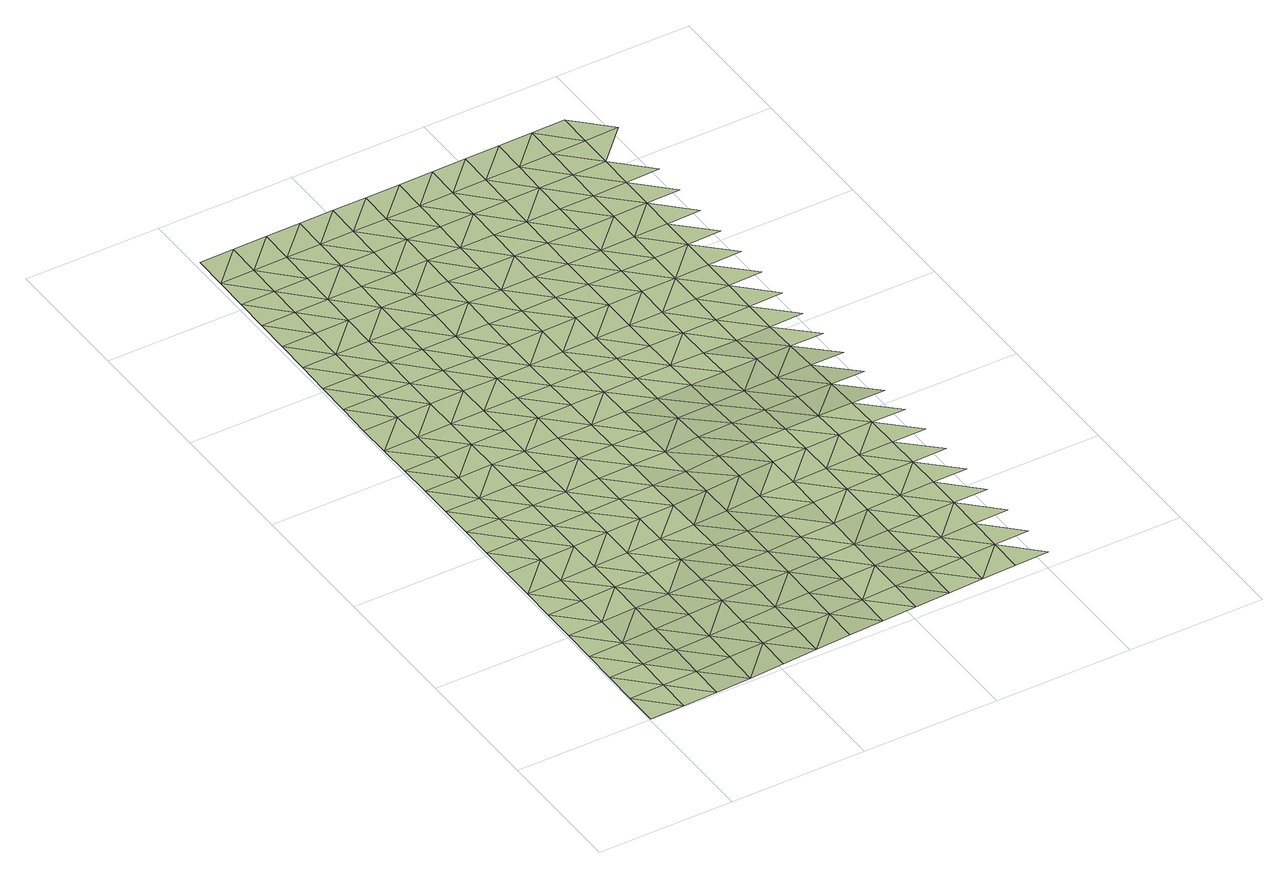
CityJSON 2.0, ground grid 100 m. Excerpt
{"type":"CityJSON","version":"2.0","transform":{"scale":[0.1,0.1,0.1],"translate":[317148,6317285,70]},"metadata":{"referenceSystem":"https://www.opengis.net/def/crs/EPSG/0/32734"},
"CityObjects":{
"terrain1":{"type":"TINRelief","geometry":[{"type":"CompositeSurface","lod":"1","boundaries":[[[0,1,2]],[[3,0,4]],[[2,4,0]],[[5,6,3]],[[3,4,5]],[[7,6,8]],[[4,2,9]],[[5,8,6]],[[10,7,11]],[[4,12,5]],[[8,11,7]],[[12,4,9]],[[13,14,10]],[[5,15,8]],[[11,13,10]],[[5,12,15]],[[16,14,17]],[[13,18,14]],[[12,9,19]],[[8,20,11]],[[15,21,8]],[[22,16,17]],[[17,14,18]],[[8,21,20]],[[15,12,23]],[[13,11,24]],[[22,25,26]],[[19,23,12]],[[18,13,24]],[[17,25,22]],[[11,20,24]],[[27,21,15]],[[28,26,29]],[[23,27,15]],[[25,29,26]],[[20,21,30]],[[31,17,18]],[[24,32,18]],[[28,33,34]],[[21,27,30]],[[23,19,35]],[[17,31,25]],[[29,33,28]],[[31,18,32]],[[24,20,36]],[[27,23,35]],[[34,37,38]],[[36,20,30]],[[19,39,35]],[[29,25,40]],[[33,37,34]],[[41,32,24]],[[25,31,40]],[[42,38,43]],[[36,41,24]],[[30,27,44]],[[33,29,45]],[[35,46,27]],[[37,43,38]],[[40,45,29]],[[44,36,30]],[[31,32,47]],[[41,48,32]],[[44,27,46]],[[35,39,49]],[[50,42,51]],[[43,52,42]],[[31,47,40]],[[33,53,37]],[[33,45,54]],[[47,32,48]],[[55,50,51]],[[51,42,52]],[[56,46,35]],[[41,36,57]],[[36,44,58]],[[33,54,53]],[[45,40,59]],[[43,37,60]],[[49,56,35]],[[48,41,57]],[[55,61,62]],[[59,40,47]],[[36,58,57]],[[44,46,63]],[[52,43,60]],[[61,55,51]],[[37,53,60]],[[54,45,64]],[[56,63,46]],[[65,62,66]],[[64,45,59]],[[67,58,44]],[[68,47,48]],[[57,69,48]],[[66,62,61]],[[53,54,70]],[[71,51,52]],[[63,67,44]],[[60,72,52]],[[73,56,49]],[[47,68,59]],[[65,74,75]],[[70,54,64]],[[69,68,48]],[[57,58,76]],[[51,71,61]],[[74,65,66]],[[71,52,72]],[[56,73,63]],[[60,53,77]],[[67,76,58]],[[49,78,73]],[[64,59,79]],[[75,80,81]],[[77,53,70]],[[82,69,57]],[[66,61,83]],[[59,68,79]],[[80,75,74]],[[84,72,60]],[[76,82,57]],[[61,71,83]],[[67,63,85]],[[86,87,81]],[[63,73,88]],[[77,84,60]],[[70,64,89]],[[74,66,90]],[[79,91,64]],[[81,80,86]],[[67,85,76]],[[68,69,92]],[[82,93,69]],[[83,90,66]],[[63,88,85]],[[78,94,73]],[[89,77,70]],[[71,72,95]],[[96,87,97]],[[84,98,72]],[[89,64,91]],[[68,92,79]],[[87,86,97]],[[92,69,93]],[[82,76,99]],[[71,95,83]],[[100,80,74]],[[74,90,101]],[[95,72,98]],[[88,73,102]],[[76,85,99]],[[91,79,103]],[[84,77,104]],[[80,100,86]],[[105,96,106]],[[102,73,94]],[[77,89,107]],[[97,108,96]],[[74,101,100]],[[93,82,109]],[[90,83,110]],[[103,79,92]],[[88,111,85]],[[98,84,104]],[[99,109,82]],[[110,83,95]],[[77,107,104]],[[96,108,106]],[[91,112,89]],[[97,86,113]],[[111,88,102]],[[101,90,114]],[[112,91,103]],[[113,86,100]],[[85,115,99]],[[116,92,93]],[[93,109,117]],[[114,90,110]],[[102,94,118]],[[107,89,119]],[[120,95,98]],[[121,108,97]],[[115,85,111]],[[104,122,98]],[[92,116,103]],[[119,89,112]],[[113,121,97]],[[116,93,117]],[[109,99,123]],[[95,120,110]],[[100,101,124]],[[101,114,125]],[[120,98,122]],[[107,126,104]],[[123,99,115]],[[127,111,102]],[[128,112,103]],[[124,113,100]],[[108,129,106]],[[118,130,102]],[[126,107,119]],[[121,131,108]],[[101,125,124]],[[109,132,117]],[[114,110,133]],[[103,116,128]],[[111,127,115]],[[122,104,134]],[[109,123,132]],[[110,120,133]],[[127,102,130]],[[108,131,129]],[[119,112,135]],[[134,104,126]],[[114,136,125]],[[121,113,137]],[[135,112,128]],[[113,124,138]],[[123,115,139]],[[116,117,140]],[[122,141,120]],[[132,142,117]],[[136,114,133]],[[130,118,143]],[[144,126,119]],[[131,121,137]],[[127,139,115]],[[141,122,134]],[[113,138,137]],[[116,140,128]],[[124,125,145]],[[119,135,144]],[[140,117,142]],[[132,123,146]],[[120,147,133]],[[136,145,125]],[[130,148,127]],[[139,146,123]],[[147,120,141]],[[149,135,128]],[[134,126,150]],[[151,138,124]],[[131,152,129]],[[148,130,143]],[[126,144,153]],[[137,154,131]],[[155,142,132]],[[136,133,156]],[[149,128,140]],[[145,151,124]],[[127,157,139]],[[141,134,150]],[[146,155,132]],[[156,133,147]],[[126,153,150]],[[131,154,152]],[[137,138,158]],[[127,148,157]],[[144,135,159]],[[135,149,160]],[[151,158,138]],[[161,140,142]],[[141,162,147]],[[163,145,136]],[[155,164,142]],[[136,156,165]],[[148,143,166]],[[139,167,146]],[[153,144,159]],[[168,154,137]],[[157,169,139]],[[162,141,150]],[[159,135,160]],[[140,161,149]],[[145,163,151]],[[158,168,137]],[[161,142,164]],[[136,165,163]],[[139,169,167]],[[157,148,170]],[[155,146,171]],[[153,172,150]],[[147,173,156]],[[162,174,147]],[[149,175,160]],[[152,154,176]],[[166,170,148]],[[172,153,159]],[[168,177,154]],[[164,155,171]],[[165,156,173]],[[151,178,158]],[[149,161,175]],[[151,163,179]],[[146,167,171]],[[147,174,173]],[[180,169,157]],[[181,162,150]],[[154,177,176]],[[159,160,182]],[[170,180,157]],[[181,150,172]],[[151,179,178]],[[165,183,163]],[[168,158,184]],[[175,182,160]],[[167,169,185]],[[161,164,186]],[[174,162,187]],[[171,188,164]],[[183,165,173]],[[189,172,159]],[[177,168,184]],[[169,180,185]],[[162,181,187]],[[158,178,184]],[[170,166,190]],[[161,186,175]],[[179,163,191]],[[159,182,189]],[[186,164,188]],[[171,167,192]],[[191,163,183]],[[180,170,190]],[[193,181,172]],[[173,174,194]],[[192,167,185]],[[187,195,174]],[[166,196,190]],[[182,175,197]],[[178,179,198]],[[176,177,199]],[[189,193,172]],[[184,200,177]],[[201,188,171]],[[173,194,183]],[[197,175,186]],[[198,179,191]],[[174,195,194]],[[187,181,202]],[[192,201,171]],[[177,200,199]],[[185,180,203]],[[182,204,189]],[[184,178,205]],[[190,206,180]],[[193,202,181]],[[191,183,207]],[[204,182,197]],[[205,178,198]],[[203,192,185]],[[208,186,188]],[[209,195,187]],[[201,210,188]],[[183,194,207]],[[203,180,206]],[[190,196,211]],[[193,189,212]],[[213,200,184]],[[202,209,187]],[[186,208,197]],[[204,212,189]],[[205,213,184]],[[208,188,210]],[[198,191,214]],[[207,215,191]],[[216,206,190]],[[201,192,217]],[[218,202,193]],[[194,195,219]],[[192,203,220]],[[209,221,195]],[[204,197,222]],[[214,205,198]],[[199,200,223]],[[218,193,212]],[[213,224,200]],[[214,191,215]],[[210,201,217]],[[194,219,207]],[[222,197,208]],[[192,220,217]],[[195,221,219]],[[203,206,225]],[[200,224,223]],[[226,212,204]],[[209,202,227]],[[202,218,228]],[[215,207,229]],[[213,205,230]],[[222,226,204]],[[205,214,231]],[[232,220,203]],[[208,210,233]],[[221,209,227]],[[217,234,210]],[[219,229,207]],[[202,228,227]],[[224,213,230]],[[205,231,230]],[[233,222,208]],[[218,212,235]],[[215,236,214]],[[226,237,212]],[[233,210,234]],[[217,220,238]],[[229,236,215]],[[228,218,235]],[[219,221,239]],[[227,240,221]],[[235,212,237]],[[231,214,241]],[[224,242,223]],[[230,243,224]],[[244,234,217]],[[226,222,245]],[[219,239,229]],[[222,233,246]],[[236,241,214]],[[221,240,239]],[[228,247,227]],[[224,243,242]],[[237,226,245]],[[231,248,230]],[[235,247,228]],[[222,246,245]],[[233,234,249]],[[236,229,250]],[[241,248,231]],[[240,227,251]],[[229,239,250]],[[243,230,252]],[[247,251,227]],[[253,246,233]],[[254,235,237]],[[241,236,255]],[[245,256,237]],[[248,252,230]],[[250,255,236]],[[235,254,247]],[[257,239,240]],[[251,258,240]],[[254,237,256]],[[245,246,259]],[[260,248,241]],[[242,243,261]],[[252,262,243]],[[239,257,250]],[[260,241,255]],[[240,258,257]],[[251,247,263]],[[243,262,261]],[[264,256,245]],[[247,254,263]],[[255,250,265]],[[252,248,266]],[[248,260,267]],[[258,251,268]],[[257,265,250]],[[254,256,269]],[[262,252,266]],[[263,268,251]],[[248,267,266]],[[270,257,258]],[[260,255,271]],[[265,272,255]],[[263,254,273]],[[258,268,270]],[[267,260,271]],[[274,261,262]],[[266,275,262]],[[271,255,272]],[[276,268,263]],[[265,257,277]],[[257,270,278]],[[262,275,274]],[[267,279,266]],[[272,265,277]],[[271,279,267]],[[257,278,277]],[[270,268,280]],[[275,266,281]],[[279,281,266]],[[282,278,270]],[[283,271,272]],[[277,284,272]],[[271,283,279]],[[275,285,274]],[[281,286,275]],[[283,272,284]],[[277,278,287]],[[275,286,285]],[[281,279,288]],[[289,284,277]],[[279,283,288]],[[286,281,290]],[[283,284,291]],[[288,290,281]],[[286,292,285]],[[288,283,293]],[[292,286,290]],[[294,290,288]],[[295,285,292]],[[292,290,296]],[[296,295,292]]]}]}
},
"vertices":[
[9,255,5],[9,5,3],[259,5,6],[9,505,9],[259,255,11],[259,505,15],[9,755,13],[9,1005,16],[259,755,21],[509,5,14],[9,1255,19],[259,1005,25],[509,255,20],[259,1255,27],[9,1505,21],[509,505,26],[9,1755,22],[259,1755,29],[259,1505,29],[759,5,26],[509,1005,36],[509,755,32],[9,2005,23],[759,255,33],[509,1255,38],[259,2005,29],[9,2255,24],[759,505,39],[9,2505,25],[259,2255,29],[759,755,45],[509,1755,37],[509,1505,38],[259,2505,29],[9,2755,25],[1009,255,46],[759,1005,48],[259,2755,29],[9,3005,23],[1009,5,39],[509,2005,35],[759,1255,48],[9,3255,19],[259,3005,28],[1009,755,58],[509,2255,35],[1009,505,52],[759,1755,45],[759,1505,47],[1259,5,54],[9,3505,16],[259,3505,20],[259,3255,25],[509,2755,34],[509,2505,34],[9,3755,22],[1259,255,60],[1009,1255,59],[1009,1005,61],[759,2005,43],[509,3005,33],[259,3755,25],[9,4005,27],[1259,505,66],[759,2255,41],[9,4255,31],[259,4005,31],[1259,755,71],[1009,1755,53],[1009,1505,57],[759,2505,40],[509,3505,26],[509,3255,30],[1509,255,74],[259,4255,35],[9,4505,35],[1259,1005,73],[759,2755,38],[1509,5,70],[1009,2005,50],[259,4505,39],[9,4755,40],[1259,1255,71],[509,3755,28],[759,3005,37],[1509,755,83],[259,4755,43],[9,5005,44],[1509,505,79],[1009,2505,46],[509,4005,34],[1009,2255,48],[1259,1755,62],[1259,1505,67],[1759,5,83],[759,3505,30],[9,5255,47],[259,5005,46],[759,3255,33],[1509,1005,85],[509,4505,42],[509,4255,38],[1759,255,87],[1259,2005,58],[1009,3005,41],[9,5505,50],[259,5505,53],[1009,2755,44],[259,5255,50],[1509,1255,84],[759,3755,30],[1759,505,91],[1259,2255,55],[509,4755,45],[759,4005,35],[1759,755,95],[1509,1755,75],[1509,1505,80],[2009,5,92],[1259,2505,51],[1009,3505,31],[509,5005,49],[1009,3255,36],[1759,1005,98],[759,4505,44],[759,4255,40],[1259,2755,48],[2009,505,98],[1509,2005,69],[509,5505,56],[2009,255,95],[509,5255,52],[1759,1255,98],[1009,3755,31],[1259,3005,44],[1509,2255,61],[1009,4005,36],[759,5005,51],[759,4755,48],[2009,755,102],[1759,1755,95],[1259,3255,38],[1759,1505,98],[2259,5,103],[1509,2505,55],[1009,4255,41],[2009,1005,106],[1259,3505,32],[2259,255,107],[1759,2005,89],[1509,3005,47],[1009,4505,46],[759,5505,59],[1509,2755,51],[759,5255,55],[2009,1255,109],[1259,3755,33],[2259,505,110],[1009,4755,50],[1759,2505,68],[1759,2255,79],[2009,1755,107],[1509,3255,47],[1259,4255,44],[2009,1505,109],[1259,4005,38],[2509,5,113],[2259,1005,117],[1009,5005,54],[2259,755,113],[2509,255,117],[2259,1255,118],[1759,2755,59],[1509,3755,38],[1509,3505,41],[2009,2005,100],[1009,5505,62],[1009,5255,58],[1259,4755,52],[1259,4505,48],[2509,505,120],[1759,3005,54],[2009,2255,88],[1509,4005,39],[1259,5005,56],[2509,755,123],[2259,1755,114],[1759,3255,50],[2259,1505,118],[2009,2505,75],[2759,255,126],[1509,4255,43],[2509,1005,126],[2009,2755,64],[1759,3755,45],[1759,3505,45],[2759,5,122],[2259,2005,106],[1509,4505,47],[1259,5505,60],[1259,5255,56],[2509,1255,126],[2009,3005,57],[2759,755,132],[2259,2255,93],[1509,4755,51],[2759,505,130],[1759,4005,45],[2509,1755,119],[2009,3255,50],[2509,1505,124],[3009,5,129],[2259,2505,79],[1509,5005,55],[1759,4505,50],[1759,4255,47],[3009,255,133],[2759,1255,132],[2259,2755,66],[2009,3755,50],[2759,1005,133],[2009,3505,49],[2509,2005,109],[1509,5505,63],[1509,5255,59],[3009,505,136],[2509,2255,95],[2259,3255,52],[2259,3005,57],[2009,4005,50],[1759,5005,57],[1759,4755,53],[3009,755,138],[2759,1755,120],[2759,1505,128],[2509,2755,69],[2009,4255,50],[2509,2505,82],[3009,1005,138],[2259,3755,54],[2259,3505,53],[2009,4505,53],[1759,5505,66],[1759,5255,61],[3009,1255,135],[2759,2255,96],[2759,2005,109],[2509,3005,56],[2009,4755,57],[3009,1505,129],[2259,4005,54],[2509,3255,56],[2009,5005,60],[3009,1755,120],[2759,2755,72],[2259,4255,55],[2759,2505,84],[2509,3755,60],[2509,3505,59],[3009,2005,109],[2259,4505,58],[2009,5505,68],[2009,5255,64],[2759,3005,62],[3009,2255,97],[2509,4005,60],[2259,5005,64],[2259,4755,61],[2759,3255,63],[3009,2505,85],[2759,3505,65],[2509,4505,63],[2509,4255,61],[3009,2755,74],[2259,5505,71],[2259,5255,68],[3009,3005,69],[2759,4005,66],[2759,3755,66],[2509,4755,65],[3009,3255,70],[2509,5005,68],[3009,3505,71],[2759,4505,68],[2759,4255,67],[2509,5505,74],[2509,5255,71],[3009,3755,72],[2759,4755,70],[3009,4005,72],[2759,5005,72],[3009,4255,73],[2759,5255,74],[3009,4505,74],[3009,4755,75],[2759,5505,77],[3009,5255,79]
]}
